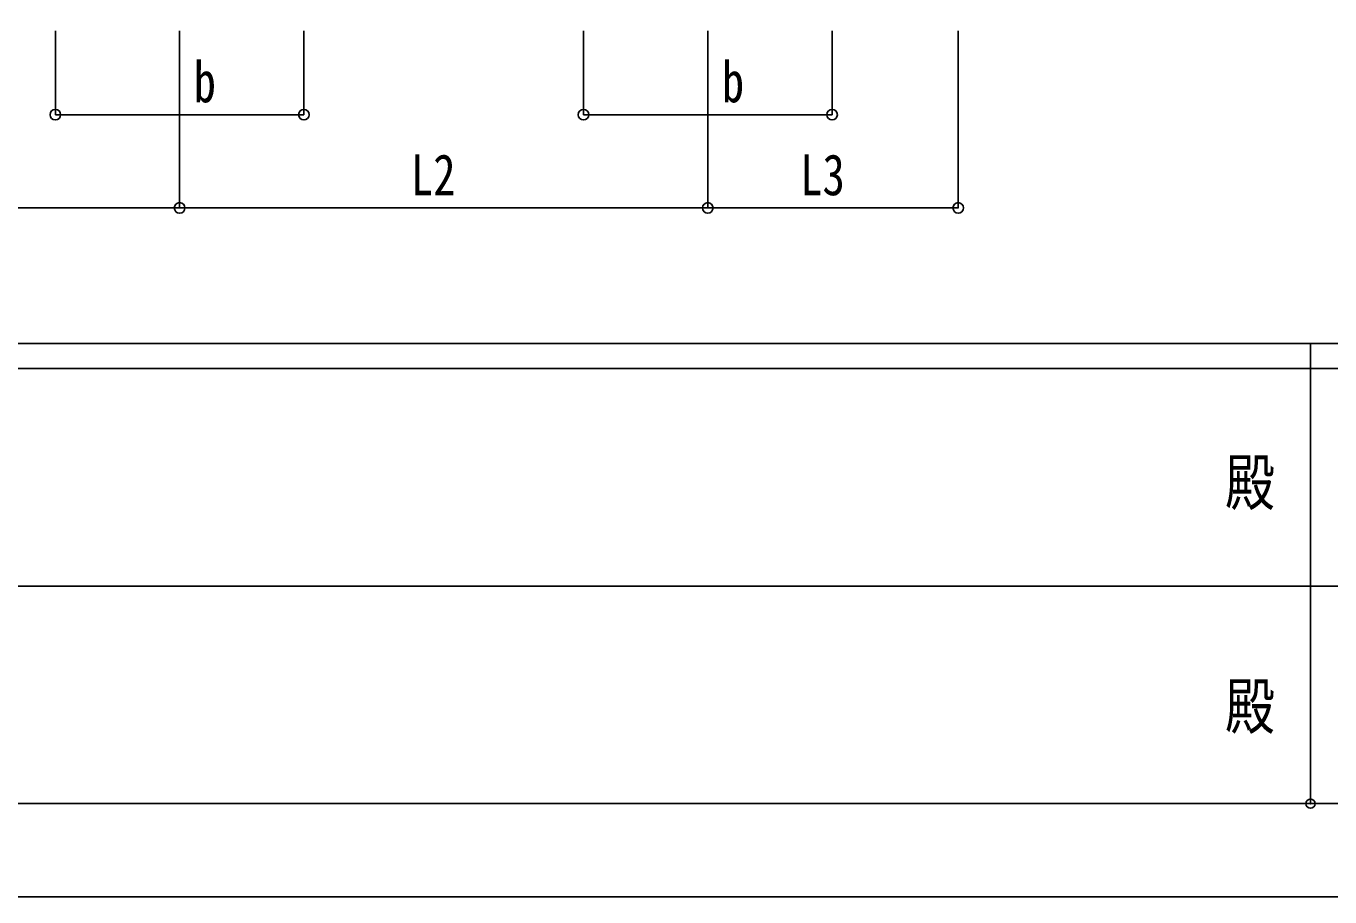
# Model space of a CAD drawing. Units: millimetres, scale not verified. Extents: x -16820 to 16820, y -11880 to 11880.
# Drawn here: x -4154 to 43, y -11880 to -9079 of the extents above; entities that cross this region are included whole.
import ezdxf
from ezdxf.enums import TextEntityAlignment as Align

# ---------------------------------------------------------------- set-up
doc = ezdxf.new("R2010")
doc.units = ezdxf.units.MM
doc.header["$LTSCALE"] = 60
doc.header["$PDMODE"] = 32
doc.header["$PDSIZE"] = 30
doc.layers.add('0-7_YKK_D', color=6, linetype='Continuous')
doc.layers.add('0-8_YKK_ZWAK', color=7, linetype='Continuous')
doc.styles.add('ＭＳ ゴシック', font='')
doc.styles.get('ＭＳ ゴシック').set_extended_font_data('MS Gothic')

msp = doc.modelspace()

# ---------------------------------------------------------------- linework, layer by layer
at = {"layer": '0-7_YKK_D'}
for p, q in [((-4059.8, -9093.65), (-4059.8, -9364.65)), ((-3659.8, -9093.65), (-3659.8, -9664.65)), ((-3659.8, -9093.65), (-3659.8, -9664.65)), ((-3259.8, -9093.65), (-3259.8, -9364.65)), ((-2359.8, -9093.65), (-2359.8, -9364.65)), ((-1959.8, -9093.65), (-1959.8, -9664.65)), ((-1959.8, -9093.65), (-1959.8, -9664.65)), ((-1559.8, -9093.65), (-1559.8, -9364.65)), ((-1153.78, -9093.65), (-1153.78, -9664.65)), ((-4059.8, -9363.65), (-3259.8, -9363.65)), ((-2359.8, -9363.65), (-1559.8, -9363.65)), ((-5359.8, -9663.65), (-3659.8, -9663.65)), ((-3659.8, -9663.65), (-1959.8, -9663.65)), ((-1959.8, -9663.65), (-1153.78, -9663.65))]:
    msp.add_line(p, q, dxfattribs=at)
for centre in [(-4059.8, -9363.65), (-3259.8, -9363.65), (-2359.8, -9363.65), (-1559.8, -9363.65), (-3659.8, -9663.65), (-3659.8, -9663.65), (-1959.8, -9663.65), (-1959.8, -9663.65), (-1153.78, -9663.65)]:
    msp.add_circle(centre, 17, dxfattribs=at)
at = {"layer": '0-8_YKK_ZWAK'}
for p, q in [((15580.08, -10100), (-15619.92, -10100)), ((-19.92, -10100), (-19.92, -11580)), ((-19.92, -10180), (-5219.92, -10180)), ((5180.08, -10180), (-19.92, -10180)), ((-5189.92, -10880), (-19.92, -10880)), ((-19.92, -10880), (5180.08, -10880)), ((-5219.92, -11580), (-19.92, -11580)), ((-19.92, -11580), (5180.08, -11580))]:
    msp.add_line(p, q, dxfattribs=at)
msp.add_lwpolyline([(-16820, -11880), (16820, -11880), (16820, 11880), (-16820, 11880)], close=True, dxfattribs=at)
msp.add_point((-19.92, -11580), dxfattribs=at)

# ---------------------------------------------------------------- texts
at = {"layer": '0-7_YKK_D', "style": 'ＭＳ ゴシック', "width": 0.8}
for s, p in [('b', (-3614.6, -9363.01)), ('b', (-1914.61, -9363.01)), ('L2', (-2915.4, -9662.37)), ('L3', (-1662.39, -9662.37))]:
    msp.add_text(s, height=132, dxfattribs=at).set_placement(p, align=Align.BOTTOM_LEFT)
at = {"layer": '0-8_YKK_ZWAK', "style": 'ＭＳ ゴシック', "width": 0.8}
for p in [(-294.67, -10663.33), (-294.67, -11383.33)]:
    msp.add_text('殿', height=146.6, dxfattribs=at).set_placement(p, align=Align.BOTTOM_LEFT)

doc.saveas('drawing.dxf')
